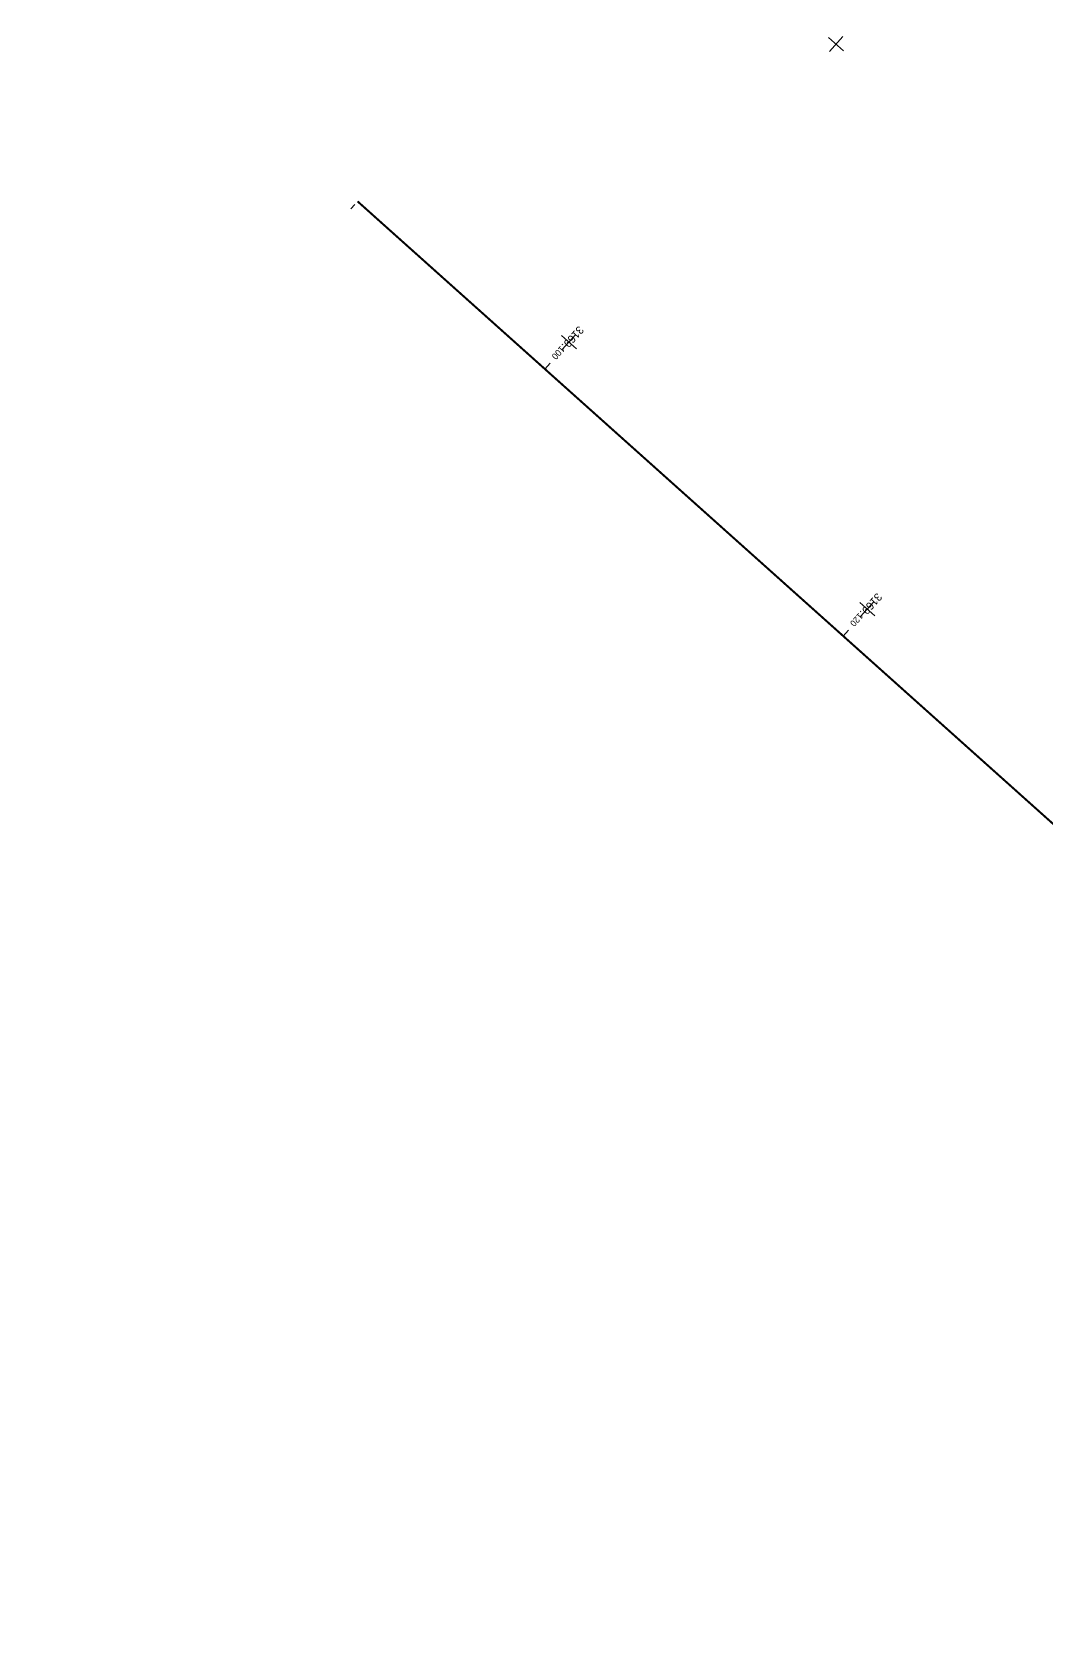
# Model space of a CAD drawing. Header units: metres. Extents: x -2858 to 512, y -1995 to 1252.
# Drawn here: x -2193 to -2142.3, y -1657.9 to -1577.3 of the extents above; entities that cross this region are included whole.
import ezdxf

# ---------------------------------------------------------------- set-up
doc = ezdxf.new("R2010")
doc.units = ezdxf.units.M
for name, color, linetype in [('Carroyage(2)', 7, 'Continuous'), ('Carroyage(2)_Croix', 7, 'Continuous'), ('Carroyage(2)_Textes', 7, 'Continuous')]:
    doc.layers.add(name, color=color, linetype=linetype)
doc.styles.get("Standard").update_dxf_attribs({"font": 'arial.ttf'})

msp = doc.modelspace()

# ---------------------------------------------------------------- linework, layer by layer
at = {"layer": 'Carroyage(2)'}
for p, q in [((-2177.054, -1586.105), (-2176.854, -1585.882)), ((-2167.362, -1594.111), (-2167.095, -1593.813)), ((-2152.462, -1607.452), (-2152.195, -1607.154))]:
    msp.add_line(p, q, dxfattribs=at)
at = {"layer": 'Carroyage(2)', "const_width": 0.1}
msp.add_lwpolyline([(-2176.72, -1585.733), (-2096.183, -1657.839), (-1938.363, -1481.564), (-2062.783, -1370.17), (-2192.921, -1515.526)], dxfattribs=at)
at = {"layer": 'Carroyage(2)_Croix'}
for p, q in [((-2153.192, -1577.535), (-2152.447, -1578.202)), ((-2152.486, -1577.496), (-2153.153, -1578.241)), ((-2166.533, -1592.435), (-2165.788, -1593.102)), ((-2165.827, -1592.396), (-2166.494, -1593.141)), ((-2151.632, -1605.776), (-2150.887, -1606.443)), ((-2150.926, -1605.737), (-2151.593, -1606.482))]:
    msp.add_line(p, q, dxfattribs=at)

# ---------------------------------------------------------------- texts
at = {"layer": 'Carroyage(2)_Textes', "width": 0.95}
for s, height, p in [('3169.', 0.4, (-2165.675, -1591.927)), ('100', 0.32, (-2166.575, -1592.932)), ('3169.', 0.4, (-2150.774, -1605.268)), ('120', 0.32, (-2151.674, -1606.272))]:
    msp.add_text(s, height=height, rotation=228.16176, dxfattribs=at).set_placement(p)

doc.saveas('drawing.dxf')
